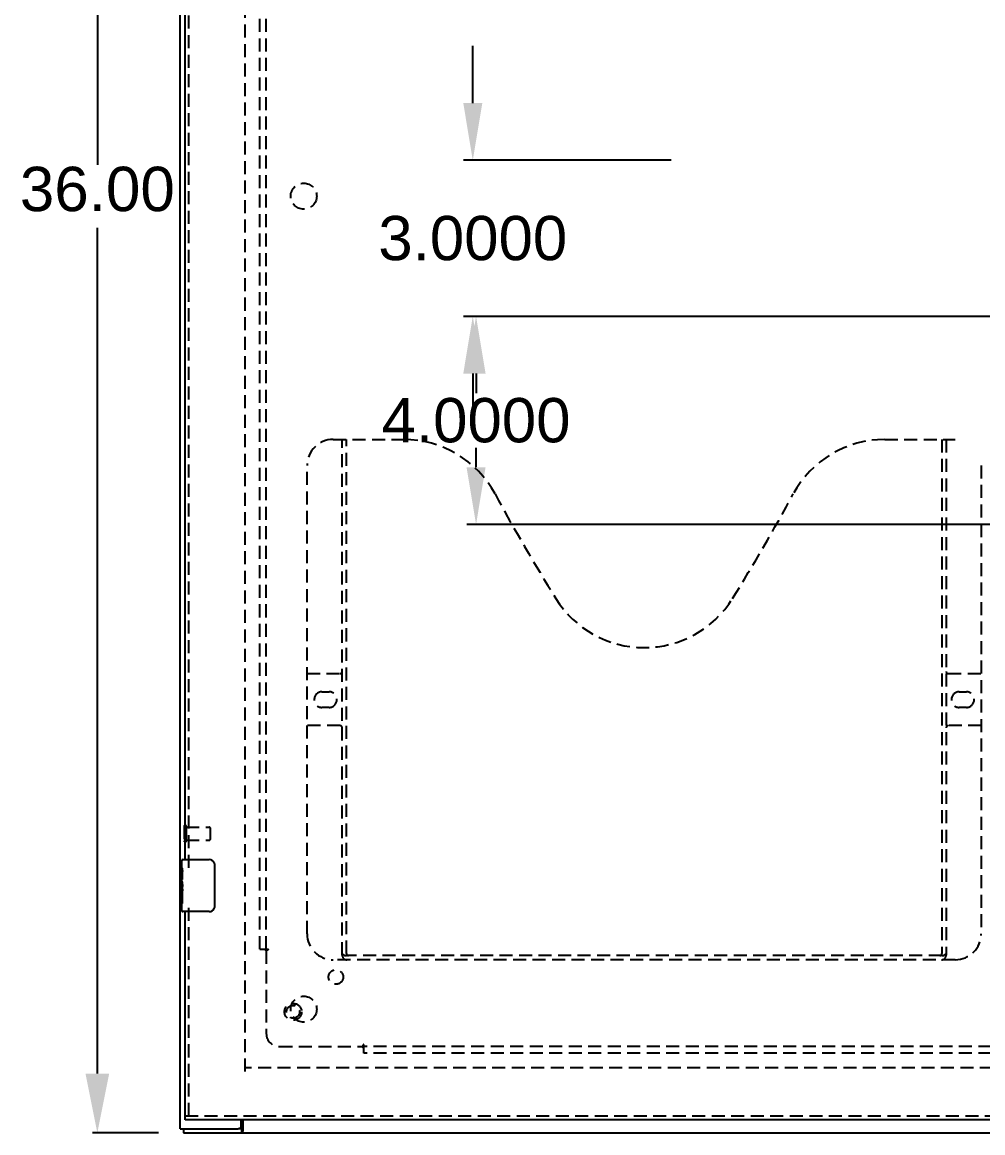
# Model space of a CAD drawing. Header units: inches. Extents: x 0 to 183, y 0 to 117.
# Drawn here: x 33.78 to 52.24, y 31.37 to 52.72 of the extents above; entities that cross this region are included whole.
import ezdxf

# ---------------------------------------------------------------- set-up
doc = ezdxf.new("R2010")
doc.units = ezdxf.units.IN
doc.header["$MEASUREMENT"] = 0
doc.linetypes.add('HIDDEN', pattern=[0.375, 0.25, -0.125])
for name, color, linetype in [('DEFAULT_2', 8, 'HIDDEN'), ('DIMENSIONS', 7, 'Continuous'), ('DOOR_ASSEMBLY', 7, 'Continuous'), ('SUBPANEL', 7, 'Continuous')]:
    doc.layers.add(name, color=color, linetype=linetype)
doc.styles.get("Standard").update_dxf_attribs({"font": 'arial.ttf'})
doc.dimstyles.new('DIMSTYLE_1', dxfattribs={"dimtxt": 0.852273, "dimasz": 1.136364, "dimexe": 0.09, "dimexo": 0.07, "dimgap": 0.0375, "dimtad": 0, "dimtih": 1, "dimtoh": 1, "dimzin": 4, "dimdsep": 46, "dimtxsty": 'Standard', "dimblk": '_FILLED', "dimblk1": '_FILLED', "dimblk2": '_FILLED', "dimcen": 0.09, "dimadec": 3, "dimazin": 1, "dimtfac": 1, "dimtdec": 3, "dimtofl": 0, "dimtmove": 0, "dimatfit": 3, "dimldrblk": '_FILLED', "dimfxl": 1, "dimtolj": 1, "dimtzin": 4, "dimarcsym": 0})
doc.dimstyles.get("Standard").update_dxf_attribs({"dimtxt": 0.18, "dimasz": 0.18, "dimexe": 0.18, "dimexo": 0.0625, "dimgap": 0.09, "dimtad": 0, "dimtih": 1, "dimtoh": 1, "dimdec": 4, "dimzin": 0, "dimdsep": 46, "dimtxsty": 'Standard', "dimcen": 0.09, "dimadec": 0, "dimazin": 0, "dimtfac": 1, "dimtdec": 4, "dimtofl": 0, "dimtmove": 0, "dimatfit": 3, "dimfxl": 1, "dimtolj": 1, "dimtzin": 0, "dimarcsym": 0})

# ---------------------------------------------------------------- blocks, each defined once
blk = doc.blocks.new('_FILLED')
at = {"color": 0, "linetype": 'ByBlock'}
blk.add_solid([(0, 0), (-1, 0.2), (-1, -0.2)], dxfattribs=at)
blk = doc.blocks.new('*D26')
at = {"layer": 'Defpoints', "color": 0, "linetype": 'Continuous', "transparency": 16777216}
for p in [(36.465, 67.373), (35.22, 31.373), (36.465, 31.373)]:
    blk.add_point(p, dxfattribs=at)
at = {"layer": 'DIMENSIONS', "color": 0, "linetype": 'Continuous', "lineweight": -2, "transparency": 16777216}
for p, q in [((36.395, 67.373), (35.13, 67.373)), ((35.22, 66.236), (35.22, 49.975)), ((35.22, 32.509), (35.22, 48.764)), ((36.395, 31.373), (35.13, 31.373))]:
    blk.add_line(p, q, dxfattribs=at)
at = {"layer": 'DIMENSIONS', "color": 0, "linetype": 'Continuous', "lineweight": -2, "transparency": 16777216, "xscale": 1.1363636364, "yscale": 1.1363636364, "zscale": 1.1363636364}
for p, rotation in [((35.22, 67.373), 90), ((35.22, 31.373), 270)]:
    blk.add_blockref('_FILLED', p, dxfattribs=dict(at, rotation=rotation))
at = {"layer": 'DIMENSIONS', "color": 0, "linetype": 'Continuous', "transparency": 16777216, "insert": (35.22, 49.938), "char_height": 0.8523, "width": 2.09665, "attachment_point": 2, "line_spacing_factor": 0.9}
blk.add_mtext('\\A1;36.00', dxfattribs=at)
blk = doc.blocks.new('*D54')
at = {"color": 0, "lineweight": -2, "transparency": 16777216}
for p, q in [((42.437, 51.163), (42.437, 52.263)), ((46.25, 50.063), (42.257, 50.063)), ((57.5, 47.063), (42.257, 47.063)), ((42.437, 45.963), (42.437, 44.862))]:
    blk.add_line(p, q, dxfattribs=at)
at = {"color": 0, "transparency": 16777216}
for points in [[(42.254, 51.163), (42.621, 51.163), (42.437, 50.063)], [(42.254, 45.963), (42.621, 45.963), (42.437, 47.063)]]:
    blk.add_solid(points, dxfattribs=at)
at = {"layer": 'Defpoints', "color": 0, "transparency": 16777216}
for p in [(46.313, 50.063), (42.437, 47.063), (57.563, 47.063)]:
    blk.add_point(p, dxfattribs=at)
at = {"color": 0, "transparency": 16777216, "insert": (42.437, 48.562), "char_height": 0.85, "attachment_point": 5}
blk.add_mtext('\\A1;3.0000', dxfattribs=at)
blk = doc.blocks.new('*D55')
at = {"color": 0, "lineweight": -2, "transparency": 16777216}
for p, q in [((46.188, 47.063), (42.32, 47.063)), ((42.5, 45.963), (42.5, 45.586)), ((42.5, 44.163), (42.5, 44.539)), ((57.5, 43.063), (42.32, 43.063))]:
    blk.add_line(p, q, dxfattribs=at)
at = {"color": 0, "transparency": 16777216}
for points in [[(42.317, 45.963), (42.683, 45.963), (42.5, 47.063)], [(42.317, 44.163), (42.683, 44.163), (42.5, 43.063)]]:
    blk.add_solid(points, dxfattribs=at)
at = {"layer": 'Defpoints', "color": 0, "transparency": 16777216}
for p in [(46.25, 47.063), (42.5, 43.063), (57.563, 43.063)]:
    blk.add_point(p, dxfattribs=at)
at = {"color": 0, "transparency": 16777216, "insert": (42.5, 45.062), "char_height": 0.85, "attachment_point": 5}
blk.add_mtext('\\A1;4.0000', dxfattribs=at)

msp = doc.modelspace()

# ---------------------------------------------------------------- linework, layer by layer
at = {"color": 3, "linetype": 'Continuous'}
for p, q in [((36.81217, 31.44767), (36.81217, 67.29767)), ((37.98717, 31.50767), (37.98717, 31.62267)), ((38.01417, 31.62267), (38.01417, 31.40348)), ((36.81217, 31.44767), (37.92717, 31.44767)), ((36.87517, 31.37267), (72.74917, 31.37267))]:
    msp.add_line(p, q, dxfattribs=at)
at = {"color": 7, "linetype": 'Continuous'}
for p, q in [((36.87517, 31.44767), (36.87517, 31.37267)), ((37.98905, 31.44767), (37.92717, 31.44767)), ((37.98905, 31.44767), (37.98905, 31.37267))]:
    msp.add_line(p, q, dxfattribs=at)
for points in [[(37.99804, 31.45225), (37.99691, 31.4513), (37.99578, 31.4504), (37.99463, 31.44959), (37.99349, 31.4489), (37.99235, 31.44835), (37.99123, 31.44797), (37.99013, 31.44774), (37.98905, 31.44767)], [(38.01417, 31.45873), (38.0133, 31.45896), (38.0123, 31.45915), (38.0112, 31.45926), (38.01001, 31.45924), (38.00876, 31.45908), (38.00747, 31.45876), (38.00613, 31.45824), (38.00483, 31.45758), (38.00366, 31.45685), (38.00253, 31.45604), (38.00139, 31.45515), (38.00027, 31.4542), (37.99804, 31.45225)]]:
    msp.add_lwpolyline(points, dxfattribs=at)
at = {"color": 3, "linetype": 'Continuous'}
msp.add_lwpolyline([(38.01417, 31.40348), (38.01283, 31.40193), (38.01151, 31.40015), (38.0102, 31.39817), (38.0089, 31.39603), (38.00761, 31.39376), (38.00633, 31.39144), (38.00507, 31.38913), (38.00382, 31.38686), (38.00257, 31.38467), (38.00133, 31.3826), (38.00011, 31.38073), (37.99886, 31.37899), (37.9975, 31.37733), (37.99612, 31.37589), (37.99477, 31.37475), (37.99346, 31.37389), (37.99221, 31.37329), (37.99105, 31.37291), (37.98999, 31.37272), (37.98905, 31.37267)], dxfattribs=at)
msp.add_arc((37.92717, 31.50767), 0.06, 270, 0, dxfattribs=at)
at = {"layer": 'DEFAULT_2', "color": 8, "linetype": 'HIDDEN'}
for p, q in [((38.06217, 32.54767), (38.06217, 66.19767)), ((36.88717, 37.26467), (36.88717, 36.98067)), ((36.93017, 37.26467), (36.93017, 36.98067)), ((36.93017, 37.24667), (37.37717, 37.24667)), ((37.38717, 37.23667), (37.38717, 37.00867)), ((36.93017, 36.99867), (37.37717, 36.99867)), ((71.56017, 32.62267), (38.06417, 32.62267))]:
    msp.add_line(p, q, dxfattribs=at)
for centre, radius, start, end in [((36.90867, 37.26467), 0.0215, 0, 180), ((37.37717, 37.23667), 0.01, 0, 90), ((36.90867, 36.98067), 0.0215, 180, 0), ((37.37717, 37.00867), 0.01, 270, 0)]:
    msp.add_arc(centre, radius, start, end, dxfattribs=at)
at = {"layer": 'DOOR_ASSEMBLY', "color": 3, "linetype": 'Continuous'}
for p, q in [((36.90667, 36.62267), (36.90667, 62.12267)), ((36.90667, 31.69767), (36.90667, 35.62267)), ((72.53167, 31.62267), (36.90667, 31.62267))]:
    msp.add_line(p, q, dxfattribs=at)
at = {"layer": 'DOOR_ASSEMBLY', "color": 8, "linetype": 'HIDDEN'}
for p, q in [((36.98167, 36.46767), (36.98167, 62.27767)), ((39.75167, 44.69767), (41.10667, 44.69767)), ((39.92667, 34.78767), (39.92667, 44.69767)), ((40.00667, 34.81767), (40.00667, 44.69767)), ((50.35667, 44.69767), (51.71167, 44.69767)), ((51.45667, 44.69767), (51.45667, 34.81767)), ((51.53667, 44.69767), (51.53667, 34.78767)), ((39.25167, 35.19767), (39.25167, 44.19767)), ((52.21167, 44.19767), (52.21167, 35.19767)), ((39.25167, 40.19767), (39.88667, 40.19767)), ((51.57667, 40.19767), (52.21167, 40.19767)), ((39.53817, 39.84767), (39.67517, 39.84767)), ((51.78817, 39.84767), (51.92517, 39.84767)), ((39.67517, 39.54767), (39.53817, 39.54767)), ((51.92517, 39.54767), (51.78817, 39.54767)), ((39.88667, 39.19767), (39.25167, 39.19767)), ((52.21167, 39.19767), (51.57667, 39.19767)), ((36.98167, 31.69767), (36.98167, 35.77767)), ((51.71167, 34.69767), (39.75167, 34.69767)), ((51.45286, 34.77767), (40.01048, 34.77767)), ((36.90667, 31.69767), (72.53167, 31.69767))]:
    msp.add_line(p, q, dxfattribs=at)
at = {"layer": 'DOOR_ASSEMBLY', "color": 7, "linetype": 'Continuous'}
for p, q in [((36.84667, 36.46371), (36.84667, 36.60767)), ((36.86167, 36.62267), (37.37167, 36.62267)), ((37.47158, 36.52267), (37.47158, 35.72267)), ((36.84667, 36.20776), (36.84667, 36.46053)), ((36.85562, 36.4056), (36.84667, 36.4056)), ((36.85667, 36.23784), (36.85667, 36.39464)), ((36.84667, 35.63767), (36.84667, 36.20531)), ((36.84946, 36.17498), (36.84667, 36.17498)), ((36.84668, 36.23784), (36.85667, 36.23784)), ((36.85667, 36.05417), (36.85667, 36.10716)), ((36.84667, 36.0432), (36.85593, 36.0432)), ((36.84667, 36.00723), (36.85667, 36.00723)), ((36.84668, 35.94435), (36.85667, 35.94435)), ((36.85667, 35.77685), (36.85667, 36.00723)), ((36.84668, 35.77685), (36.85667, 35.77685)), ((37.37167, 35.62267), (36.86167, 35.62267)), ((36.90667, 31.62267), (36.90667, 31.69767))]:
    msp.add_line(p, q, dxfattribs=at)
for points in [[(37.4649, 36.55884), (37.4669, 36.55315), (37.46856, 36.5473), (37.46987, 36.54131), (37.47081, 36.53519), (37.47139, 36.52897), (37.47158, 36.52267)], [(36.84667, 36.46367), (36.84688, 36.46032), (36.84741, 36.45606), (36.84828, 36.45086), (36.8494, 36.44478), (36.85071, 36.43783), (36.8521, 36.43014), (36.85348, 36.42185), (36.85476, 36.41307)], [(36.85476, 36.41307), (36.85581, 36.40397), (36.85667, 36.39464)], [(36.84667, 36.20776), (36.84688, 36.20057), (36.84745, 36.19287), (36.8483, 36.18458), (36.84934, 36.17592)], [(36.84934, 36.17592), (36.85279, 36.14898), (36.85384, 36.14002), (36.85477, 36.13128), (36.85555, 36.12284), (36.8562, 36.11481), (36.85667, 36.10716)], [(36.85667, 36.05417), (36.85629, 36.04799), (36.85583, 36.04187), (36.85532, 36.0358), (36.85475, 36.02983), (36.85414, 36.02397), (36.85349, 36.01823)], [(37.47158, 35.72267), (37.47139, 35.71637), (37.47081, 35.71014), (37.46987, 35.70403), (37.46856, 35.69803), (37.46691, 35.69218), (37.4649, 35.68649)]]:
    msp.add_lwpolyline(points, dxfattribs=at)
at = {"layer": 'DOOR_ASSEMBLY', "color": 8, "linetype": 'HIDDEN'}
for points in [[(39.91667, 34.81767), (39.93278, 34.80678), (39.94872, 34.79736), (39.96454, 34.78922), (39.98014, 34.78295), (39.99544, 34.77917), (40.01048, 34.77767)], [(51.45286, 34.77767), (51.4679, 34.77917), (51.48321, 34.78295), (51.49881, 34.78922), (51.51462, 34.79736), (51.53057, 34.80678), (51.54667, 34.81767)]]:
    msp.add_lwpolyline(points, dxfattribs=at)
for radius in [0.1635, 0.124]:
    msp.add_circle((38.98167, 33.69767), radius, dxfattribs=at)
for centre, radius, start, end in [((39.75167, 44.19767), 0.5, 90, 180), ((41.10667, 42.69767), 2, 28.481273, 90), ((50.35667, 42.69767), 2, 90, 151.518727), ((77.4147, 62.39595), 39.30732, 208.481273, 211.870455), ((14.04865, 62.39595), 39.30732, 328.129545, 331.518727), ((45.73167, 42.69767), 2, 211.870455, 328.129545), ((39.88667, 40.23767), 0.04, 270, 0), ((51.57667, 40.23767), 0.04, 180, 270), ((39.53817, 39.69767), 0.15, 90, 270), ((39.67517, 39.69767), 0.15, 270, 90), ((51.78817, 39.69767), 0.15, 90, 270), ((51.92517, 39.69767), 0.15, 270, 90), ((39.88667, 39.15767), 0.04, 0, 90), ((51.57667, 39.15767), 0.04, 90, 180), ((39.75167, 35.19767), 0.5, 180, 270), ((51.71167, 35.19767), 0.5, 270, 0), ((40.04667, 34.81767), 0.04, 180, 270), ((51.41667, 34.81767), 0.04, 270, 0), ((40.01667, 34.78767), 0.09, 180, 270), ((51.44667, 34.78767), 0.09, 270, 0)]:
    msp.add_arc(centre, radius, start, end, dxfattribs=at)
at = {"layer": 'DOOR_ASSEMBLY', "color": 7, "linetype": 'Continuous'}
for centre, radius, start, end in [((36.86167, 36.60767), 0.015, 90, 180), ((37.37167, 36.52267), 0.1, 21.199862, 90), ((37.37167, 35.72267), 0.1, 270, 338.794593), ((36.86167, 35.63767), 0.015, 180, 270)]:
    msp.add_arc(centre, radius, start, end, dxfattribs=at)
msp.add_ellipse((37.04667, 36.04064), major_axis=(0.2, 0), ratio=0.43280812, start_param=3.14159265, end_param=3.40340948, dxfattribs=at)
at = {"layer": 'SUBPANEL', "color": 8, "linetype": 'HIDDEN'}
for p, q in [((38.34342, 34.90392), (38.34342, 63.84142)), ((38.46842, 34.90392), (38.46842, 63.84142)), ((38.34342, 34.90392), (38.42988, 34.90392)), ((38.42988, 34.90392), (38.50928, 34.90392)), ((38.44973, 34.8869), (38.45408, 34.88248)), ((38.45408, 34.88248), (38.45738, 34.87914)), ((38.46842, 34.86857), (38.46842, 33.27892)), ((38.71842, 33.02892), (40.30807, 33.02892)), ((40.34342, 32.99038), (40.34342, 33.06977)), ((69.28092, 33.02892), (40.34342, 33.02892)), ((40.34342, 32.90392), (40.34342, 32.99038)), ((69.28092, 32.90392), (40.34342, 32.90392))]:
    msp.add_line(p, q, dxfattribs=at)
for points in [[(38.42988, 34.90392), (38.43182, 34.90251), (38.43372, 34.9011), (38.43558, 34.89967), (38.43738, 34.89824), (38.43912, 34.8968), (38.44079, 34.89537), (38.44241, 34.89395), (38.44396, 34.89253), (38.44544, 34.89113), (38.44689, 34.88973), (38.44831, 34.88832), (38.44973, 34.8869)], [(38.45738, 34.87914), (38.45913, 34.8774), (38.46086, 34.87571), (38.46256, 34.87407), (38.4642, 34.87251), (38.46575, 34.87105), (38.46716, 34.86973), (38.46842, 34.86857)], [(38.50928, 34.90392), (38.50869, 34.90229), (38.50801, 34.90073), (38.50727, 34.89923), (38.50644, 34.89777), (38.50552, 34.89635), (38.50449, 34.89495), (38.50334, 34.89354), (38.50206, 34.89213), (38.5006, 34.89069), (38.49904, 34.8893), (38.4975, 34.88804), (38.49589, 34.88682), (38.49412, 34.88556), (38.49224, 34.8843), (38.49026, 34.88305), (38.48822, 34.88179), (38.48615, 34.88054), (38.48401, 34.87926), (38.48177, 34.87792), (38.47952, 34.87654), (38.47736, 34.87517), (38.4753, 34.8738), (38.47335, 34.87244), (38.47155, 34.8711), (38.46991, 34.86981), (38.46842, 34.86857)], [(40.31742, 33.04226), (40.31605, 33.04002), (40.31468, 33.03786), (40.31331, 33.03579), (40.31195, 33.03384), (40.31061, 33.03204), (40.30932, 33.0304), (40.30807, 33.02892)], [(40.32354, 33.01305), (40.32036, 33.01617), (40.31865, 33.01788), (40.31691, 33.01963), (40.31522, 33.02135), (40.31358, 33.02305), (40.31201, 33.02469), (40.31055, 33.02624), (40.30924, 33.02765), (40.30807, 33.02892)], [(40.34342, 33.06977), (40.3418, 33.06918), (40.34024, 33.06851), (40.33874, 33.06776), (40.33728, 33.06693), (40.33586, 33.06601), (40.33445, 33.06499), (40.33305, 33.06384), (40.33164, 33.06255), (40.3302, 33.06109), (40.32881, 33.05954), (40.32755, 33.058), (40.32632, 33.05638), (40.32507, 33.05461), (40.32381, 33.05273), (40.32255, 33.05076), (40.3213, 33.04872), (40.31742, 33.04226)], [(40.34342, 32.99038), (40.34202, 32.99232), (40.3406, 32.99421), (40.33918, 32.99607), (40.33774, 32.99787), (40.33631, 32.99961), (40.33488, 33.00129), (40.33345, 33.0029), (40.33203, 33.00445), (40.33063, 33.00593), (40.32924, 33.00738), (40.32783, 33.00881), (40.32641, 33.01022), (40.32354, 33.01305)]]:
    msp.add_lwpolyline(points, dxfattribs=at)
for centre, radius in [((39.18717, 49.37267), 0.25), ((39.80589, 34.36638), 0.1405), ((39.18717, 33.74767), 0.25)]:
    msp.add_circle(centre, radius, dxfattribs=at)
msp.add_arc((38.71842, 33.27892), 0.25, 180, 270, dxfattribs=at)

# ---------------------------------------------------------------- dimensions: what is measured, and where the dimension line sits
at = {"color": 2}
dim = msp.add_linear_dim(base=(42.4375, 47.0625), p1=(46.3125, 50.0625), p2=(57.5625, 47.0625), angle=90, dimstyle='Standard', override={"dimtxt": 0.85, "dimasz": 1.1}, dxfattribs=at)
dim.commit()
dim.dimension.update_dxf_attribs({"geometry": '*D54', "text_midpoint": (42.4375, 48.5625), "dimtype": 160})
dim = msp.add_linear_dim(base=(42.5, 43.0625), p1=(46.25, 47.0625), p2=(57.5625, 43.0625), angle=90, dimstyle='Standard', override={"dimtxt": 0.85, "dimasz": 1.1}, dxfattribs=at)
dim.commit()
dim.dimension.update_dxf_attribs({"geometry": '*D55', "text_midpoint": (42.5, 45.0625)})
at = {"layer": 'DIMENSIONS', "color": 2, "linetype": 'Continuous'}
dim = msp.add_linear_dim(base=(35.21986, 31.37267), p1=(36.46517, 67.37267), p2=(36.46517, 31.37267), angle=270, dimstyle='DIMSTYLE_1', dxfattribs=at)
dim.commit()
dim.dimension.update_dxf_attribs({"geometry": '*D26', "text_midpoint": (35.21986, 49.36932), "dimtype": 160})

doc.saveas('drawing.dxf')
